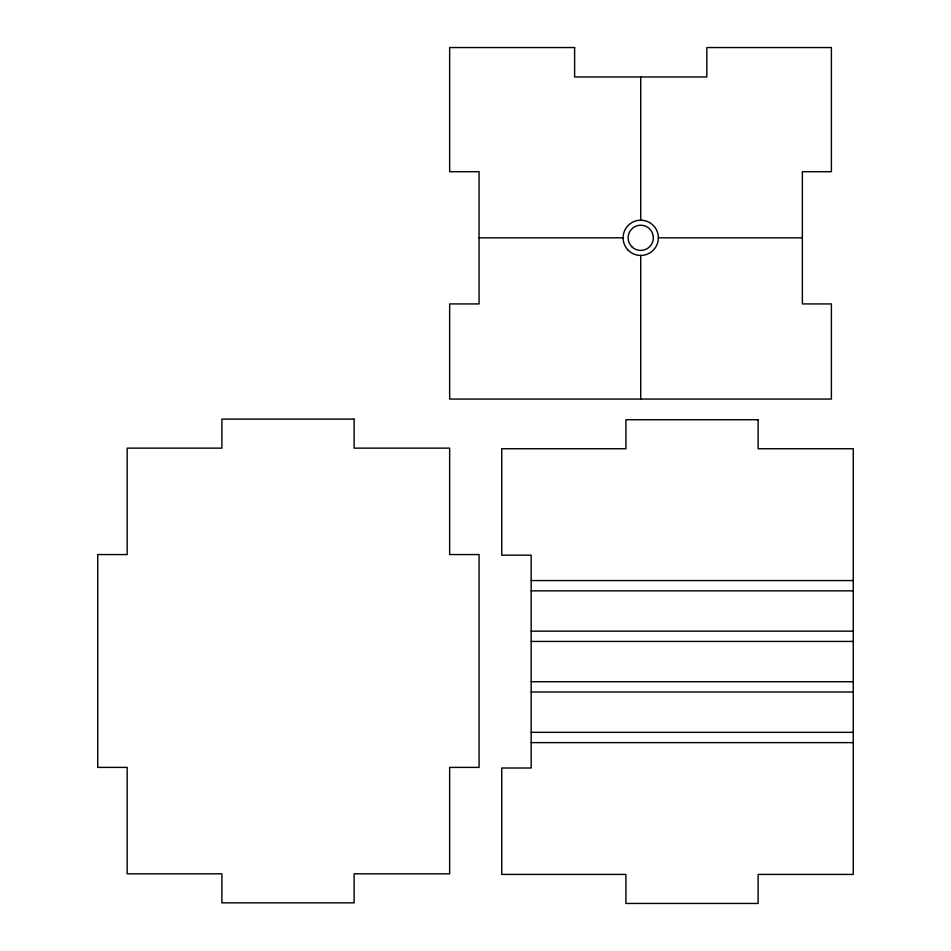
<?xml version="1.0" encoding="UTF-8"?>
<svg xmlns="http://www.w3.org/2000/svg" width="951" height="951" viewBox="0 0 951 951"><rect width="100%" height="100%" fill="white"/><g stroke="black" fill="none" stroke-linecap="round" stroke-linejoin="round"><path stroke-width="1.43" d="M479.078 237.821L623.083 237.821M658.365 237.821L802.371 237.821M531.181 580.562L853.261 580.562M531.181 590.844L853.261 590.844M531.181 631.155L853.261 631.155M531.181 641.426L853.261 641.426M531.181 681.736L853.261 681.736M531.181 692.019L853.261 692.019M531.181 732.329L853.261 732.329M531.181 742.612L853.261 742.612M640.724 76.972L640.724 220.18M640.724 255.45L640.724 399.063M574.618 47.55L449.657 47.55L449.657 171.703L479.078 171.703L479.078 303.928L449.657 303.928L449.657 399.063L831.4 399.063L831.4 303.928L802.371 303.928L802.371 171.703L831.4 171.703L831.4 47.55L706.831 47.55L706.831 76.972L574.618 76.972L574.618 47.55M354.117 419.118L221.892 419.118L221.892 448.135L127.161 448.135L127.161 554.564L97.739 554.564L97.739 767.398L127.161 767.398L127.161 873.826L221.892 873.826L221.892 902.844L354.117 902.844L354.117 873.826L449.657 873.826L449.657 767.398L479.078 767.398L479.078 554.564L449.657 554.564L449.657 448.135L354.117 448.135L354.117 419.118M758.125 419.724L625.913 419.724L625.913 448.741L501.748 448.741L501.748 555.17L531.181 555.17L531.181 768.004L501.748 768.004L501.748 874.421L625.913 874.421L625.913 903.45L758.125 903.45L758.125 874.421L853.261 874.421L853.261 448.741L758.125 448.741L758.125 419.724M631.821 246.725A12.601 12.601 0 0 0 652.897 241.079A12.601 12.601 0 0 0 637.467 225.649A12.601 12.601 0 0 0 631.821 246.725M628.254 250.291A17.641 17.641 0 0 0 657.759 242.386A17.641 17.641 0 0 0 636.16 220.787A17.641 17.641 0 0 0 628.254 250.291"/></g></svg>
